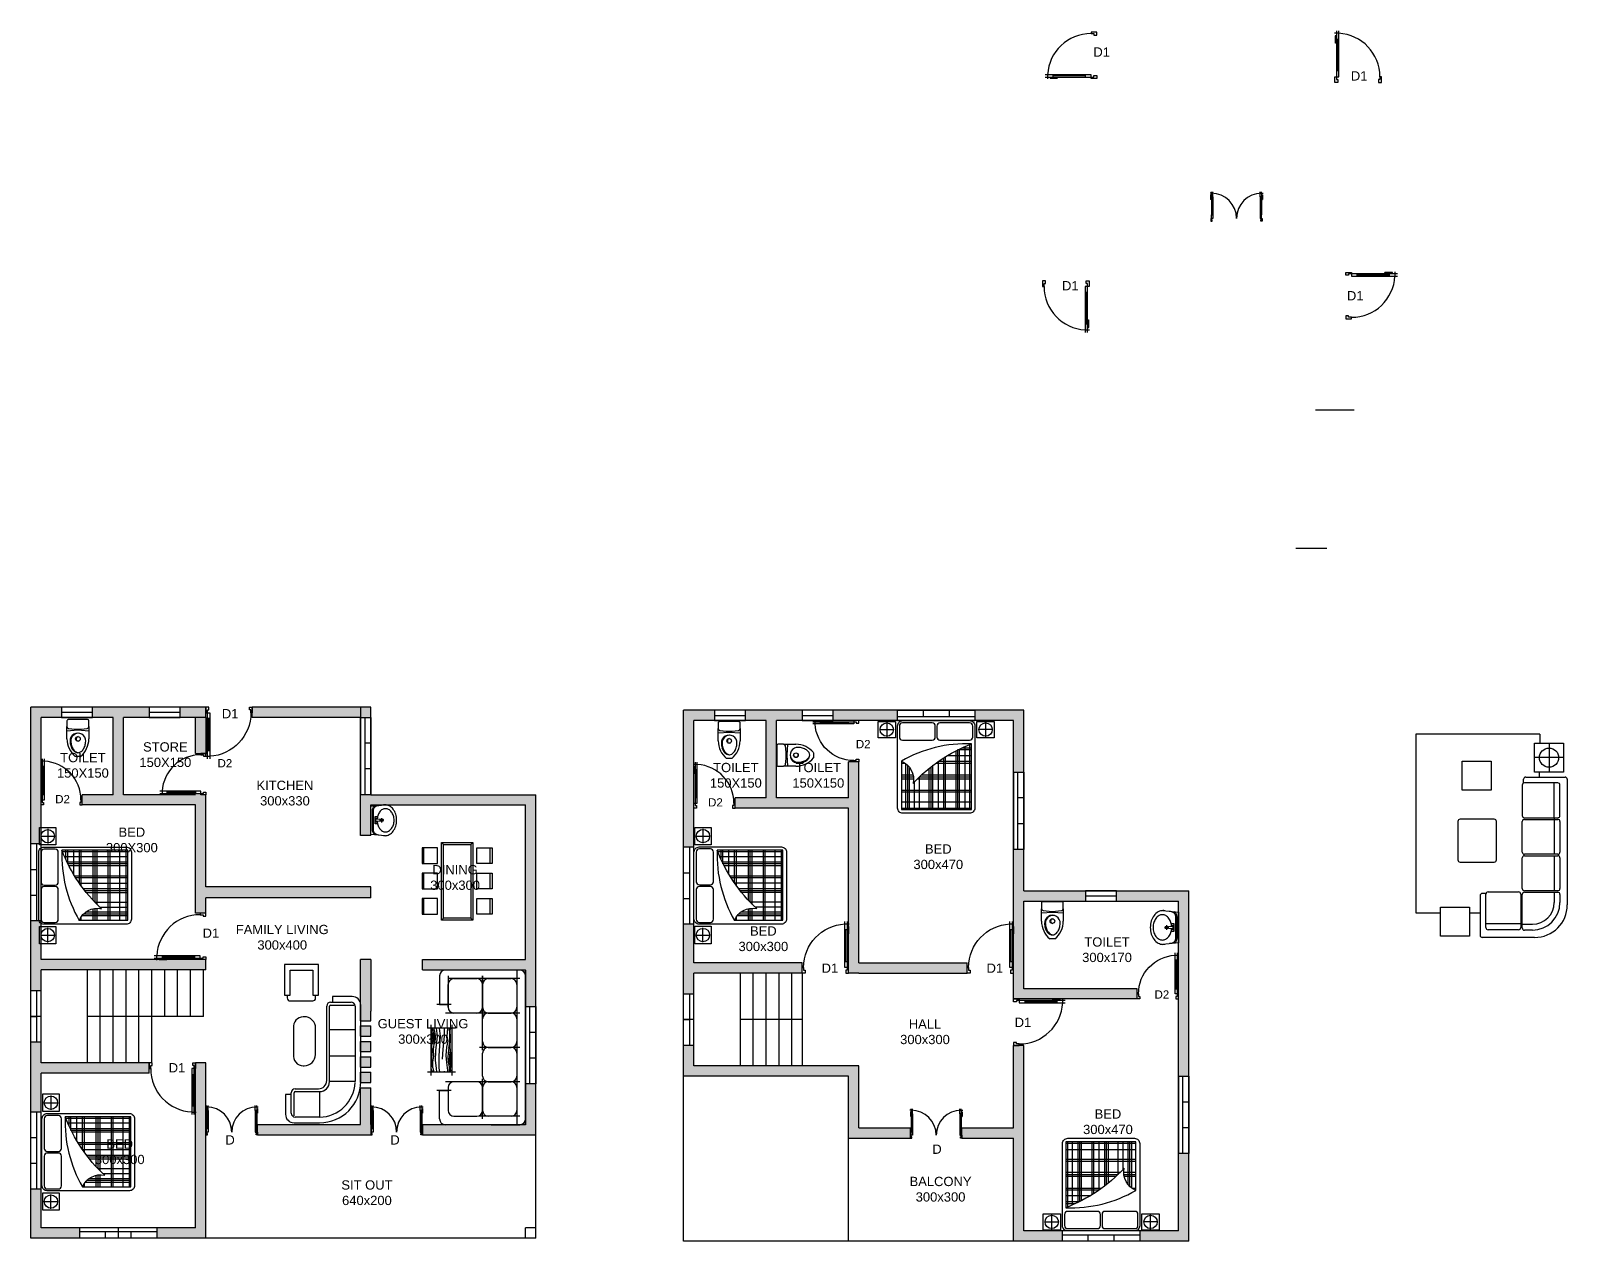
# Model space of a CAD drawing. Header units: millimetres. Extents: x 3220 to 17771, y -3925 to 7376.
# Drawn here: x 6766 to 9747, y 72 to 2420 of the extents above; entities that cross this region are included whole.
import ezdxf

# ---------------------------------------------------------------- set-up
doc = ezdxf.new("R2010")
doc.units = ezdxf.units.MM
doc.header["$LTSCALE"] = 2
doc.layers.add('NETMANH', color=44, linetype='Continuous')

# ---------------------------------------------------------------- blocks, each defined once
blk = doc.blocks.new('mb-di800')
blk.add_line((25, 850), (-8, 850))
for points in [[(25, 806), (3, 806), (3, 677)], [(25, 893), (25, 850)], [(25, 750), (65, 750), (65, 850), (25, 850), (25, 750)], [(65, 850), (65, 893)], [(25, 785), (8, 785), (8, 677), (3, 677)], [(25, 763), (25, 187)], [(65, 200), (65, 777)], [(65, 200), (25, 200), (25, 100), (65, 100), (65, 200)]]:
    blk.add_lwpolyline(points)
for points in [[(0, 0), (0, 100), (25, 100), (25, 50), (50, 50), (50, 0)], [(800, 0), (800, 100), (775, 100), (775, 50), (750, 50), (750, 0)]]:
    blk.add_lwpolyline(points, close=True)
at = {"layer": 'NETMANH', "linetype": 'Continuous'}
blk.add_line((45, 200), (45, 750), dxfattribs=at)
blk.add_arc((25, 100), 750, 0, 86.9428, dxfattribs=at)
blk = doc.blocks.new('mb-di2-1800')
for p, q in [((25, 975), (-25, 975)), ((25, 975), (25, 1025)), ((25, 924), (25, 896)), ((75, 975), (75, 1025)), ((75, 855), (75, 220)), ((1725, 975), (1725, 1025)), ((1725, 855), (1725, 220)), ((1775, 975), (1775, 1025)), ((1775, 975), (1825, 975)), ((1775, 924), (1775, 896))]:
    blk.add_line(p, q)
for points in [[(25, 924), (-3, 924), (-3, 755)], [(25, 896), (2, 896), (2, 755), (-3, 755)], [(25, 855), (75, 855), (75, 975), (25, 975), (25, 855)], [(25, 878), (25, 220)], [(1775, 855), (1725, 855), (1725, 975), (1775, 975), (1775, 855)], [(1775, 924), (1803, 924), (1803, 755)], [(1775, 896), (1798, 896), (1798, 755), (1803, 755)], [(1775, 878), (1775, 220)], [(25, 220), (75, 220), (75, 100), (25, 100), (25, 220)], [(1775, 220), (1725, 220), (1725, 100), (1775, 100), (1775, 220)]]:
    blk.add_lwpolyline(points)
for points in [[(50, 0), (50, 50), (25, 50), (25, 100), (0, 100), (0, 0)], [(1750, 0), (1750, 50), (1775, 50), (1775, 100), (1800, 100), (1800, 0)]]:
    blk.add_lwpolyline(points, close=True)
at = {"layer": 'NETMANH', "linetype": 'Continuous'}
for p, q in [((50, 220), (50, 855)), ((1750, 220), (1750, 855))]:
    blk.add_line(p, q, dxfattribs=at)
at = {"layer": 'NETMANH'}
for centre, start, end in [((25, 100), 0, 90), ((1775, 100), 90, 180)]:
    blk.add_arc(centre, 875, start, end, dxfattribs=at)
blk = doc.blocks.new('g.doi1750x2100')
at = {"color": 44}
for p, q in [((-1285, -204), (-958, -204)), ((-1121, -40), (-1121, -367)), ((1285, -204), (958, -204)), ((1121, -40), (1121, -367)), ((451, -2018), (451, -683)), ((494, -2018), (494, -658)), ((494, -658), (803, -658)), ((530, -2018), (530, -645)), ((591, -616), (803, -616)), ((654, -2018), (654, -588)), ((764, -2018), (764, -542)), ((-785, -964), (-706, -964)), ((-687, -2018), (-687, -977)), ((-645, -2018), (-645, -1013)), ((-74, -2018), (-74, -1014)), ((-5, -964), (803, -964)), ((51, -2018), (51, -921)), ((51, -921), (803, -921)), ((175, -2018), (175, -842)), ((214, -2018), (214, -817)), ((253, -793), (803, -793)), ((-785, -1233), (-523, -1233)), ((-785, -1276), (-516, -1276)), ((-785, -1322), (-513, -1322)), ((-602, -2018), (-602, -1062)), ((-492, -2018), (-492, -1390)), ((-426, -1322), (803, -1322)), ((-379, -2018), (-379, -1276)), ((-379, -1276), (803, -1276)), ((-334, -1233), (803, -1233)), ((-159, -2018), (-159, -1081)), ((-116, -2018), (-116, -1047)), ((-785, -1574), (803, -1574)), ((-785, -1617), (803, -1617)), ((-785, -1840), (803, -1840)), ((-785, -1982), (803, -1982))]:
    blk.add_line(p, q, dxfattribs=at)
blk.add_line((-785, -921), (-784, -921))
for points in [[(-875, -117, -0.414214), (-758, 0), (758, 0, -0.414214), (875, -117), (875, -1983, -0.414214), (758, -2100), (-758, -2100, -0.414214), (-875, -1983)], [(-764, -52, 0.414214), (-835, -123), (-835, -373, 0.414214), (-764, -444), (-92, -444, 0.414214), (-21, -373), (-21, -123, 0.414214), (-92, -52)], [(86, -52, 0.414214), (15, -123), (15, -373, 0.414214), (86, -444), (758, -444, 0.414214), (829, -373), (829, -123, 0.414214), (758, -52)], [(-790, -919, -0.366781), (-523, -1423, -0.115738), (804, -527, 0.1416)]]:
    blk.add_lwpolyline(points, format="xyb", close=True)
for points in [[(-1318, -17), (-924, -17), (-924, -390), (-1318, -390)], [(924, -17), (1318, -17), (1318, -390), (924, -390)]]:
    blk.add_lwpolyline(points, close=True)
blk.add_lwpolyline([(-785, -916), (-785, -2018), (803, -2018), (803, -526)])
for centre in [(-1121, -204), (1121, -204)]:
    blk.add_circle(centre, 151)
blk = doc.blocks.new('mb-lavabo2')
at = {"linetype": 'Continuous'}
for points in [[(-261, -239), (-239, 0), (239, 0), (261, -239)], [(-15, -106), (-61, -106), (-61, -89), (-61, -71), (0, -71), (61, -71), (61, -89), (61, -106), (15, -106)], [(28, -80), (-28, -80)]]:
    blk.add_lwpolyline(points, dxfattribs=at)
for points in [[(-258, -212, 0.045361), (-261, -239, 0.126822)], [(-261, -239, 0.126822), (-242, -311, 0.10607), (-184, -377, 0.085783), (-103, -419, 0.075445), (0, -435, 0.075445), (103, -419, 0.085783), (184, -377, 0.10607), (242, -311, 0.126822), (261, -239, 0.045361), (258, -212, 0.10607)], [(-250, -136), (-250, -130, -0.414214), (-163, -43), (0, -43), (163, -43, -0.414214), (250, -130), (250, -136)], [(-245, -66, -0.229741), (-163, -26), (163, -26, -0.229741), (245, -66)], [(-197, -248, 0.12971), (-183, -300, 0.10642), (-139, -349, 0.084454), (-78, -380, 0.073566), (-1, -391, 0.073566), (76, -380, 0.084454), (137, -349, 0.10642), (181, -300, 0.12971), (194, -248, 0.12971), (181, -196, 0.10642), (137, -147, 0.084454), (76, -117, 0.058047), (15, -106, 0.073566)], [(-15, -106, 0.060302), (-78, -117, 0.084454), (-139, -147, 0.10642), (-183, -196, 0.12971), (-197, -248, 0.12971)], [(-28, -97), (-20, -97, -0.385832), (-16, -101), (-10, -156, 0.270314), (10, -156), (16, -101, -0.385832), (20, -97), (28, -97)]]:
    blk.add_lwpolyline(points, format="xyb", dxfattribs=at)
at = {"color": 44, "linetype": 'Continuous'}
for points in [[(-36, -186), (0, -186), (36, -186)], [(-26, -89), (-17, -89)], [(0, -217), (0, -159)], [(26, -89), (17, -89)]]:
    blk.add_lwpolyline(points, dxfattribs=at)
for centre in [(-43, -89), (0, -186), (43, -89)]:
    blk.add_circle(centre, 17.4, dxfattribs=at)
at = {"linetype": 'Continuous'}
blk.add_circle((0, -186), 21.7, dxfattribs=at)
blk = doc.blocks.new('ban6c 800x2000')
for p, q in [((-350, 1950), (-400, 2000)), ((400, 2000), (350, 1950)), ((-854, 1463), (-854, 1868)), ((853, 1463), (853, 1868)), ((-854, 806), (-854, 1211)), ((853, 806), (853, 1211)), ((-854, 152), (-854, 556)), ((853, 152), (853, 556)), ((-400, 0), (-350, 50)), ((400, 0), (350, 50))]:
    blk.add_line(p, q)
for points in [[(-400, 2000), (400, 2000), (400, 0), (-400, 0)], [(-503, 1868), (-904, 1868), (-904, 1463), (-503, 1463)], [(-350, 1950), (350, 1950), (350, 50), (-350, 50)], [(503, 1868), (903, 1868), (903, 1463), (503, 1463)], [(-503, 1211), (-904, 1211), (-904, 806), (-503, 806)], [(503, 1211), (903, 1211), (903, 806), (503, 806)], [(-503, 556), (-904, 556), (-904, 152), (-503, 152)], [(503, 556), (903, 556), (903, 152), (503, 152)]]:
    blk.add_lwpolyline(points, close=True)

msp = doc.modelspace()

# ---------------------------------------------------------------- hatches: boundary and pattern name
at = {"true_color": 0x136734}
h = msp.add_hatch(color=116, dxfattribs=at)
h.dxf.hatch_style = 1
h.paths.add_polyline_path([(7746.1, 938.5), (7426.1, 938.5), (7426.1, 918.5), (7726.1, 918.5), (7726.1, 618.5), (7526.1, 618.5), (7526.1, 598.5), (7726.1, 598.5), (7726.1, 527.3), (7746.1, 527.3)])
h.paths.add_polyline_path([(7746.1, 377.3), (7726.1, 377.3), (7726.1, 298.5), (7526.1, 298.5), (7526.1, 278.5), (7746.1, 278.5)])
h.paths.add_polyline_path([(7106.1, 278.5), (7106.1, 418.5), (7086.1, 418.5), (7086.1, 98.5), (7011.1, 98.5), (7011.1, 78.5), (7106.1, 78.5)])
h.paths.add_polyline_path([(6861.1, 98.5), (6786.1, 98.5), (6786.1, 173.5), (6766.1, 173.5), (6766.1, 78.5), (6861.1, 78.5)])
h.paths.add_polyline_path([(6786.1, 398.5), (6996.1, 398.5), (6996.1, 418.5), (6786.1, 418.5), (6786.1, 458.5), (6766.1, 458.5), (6766.1, 323.5), (6786.1, 323.5)])
h.paths.add_polyline_path([(6786.1, 598.5), (7106.1, 598.5), (7106.1, 618.5), (6786.1, 618.5), (6786.1, 693.5), (6766.1, 693.5), (6766.1, 558.5), (6786.1, 558.5)])
h.paths.add_polyline_path([(7426.1, 938.5), (7406.1, 938.5), (7406.1, 859.5), (7426.1, 859.5)], flags=17)
h.paths.add_polyline_path([(6786.1, 1088.5), (6826.1, 1088.5), (6826.1, 1108.5), (6766.1, 1108.5), (6766.1, 843.5), (6786.1, 843.5), (6786.1, 918.5)])
h.paths.add_polyline_path([(8263, 612.2), (8053, 612.2), (8053, 687.2), (8033, 687.2), (8033, 552.2), (8053, 552.2), (8053, 592.2), (8263, 592.2)])
h.paths.add_polyline_path([(8583, 612.2), (8373, 612.2), (8373, 752.2), (8373, 1002.2), (8353, 1002.2), (8353, 932.2), (8213, 932.2), (8213, 1082.2), (8263, 1082.2), (8263, 1102.2), (8153, 1102.2), (8153, 1082.2), (8193, 1082.2), (8193, 932.2), (8133, 932.2), (8133, 912.2), (8353, 912.2), (8353, 592.2), (8373, 592.2), (8583, 592.2)])
h.paths.add_polyline_path([(8373, 412.2), (8053, 412.2), (8053, 452.2), (8033, 452.2), (8033, 392.2), (8353, 392.2), (8353, 272.2), (8473, 272.2), (8473, 292.2), (8373, 292.2)])
h.paths.add_polyline_path([(8693, 452.2), (8673, 452.2), (8673, 292.2), (8573, 292.2), (8573, 272.2), (8673, 272.2), (8673, 72.2), (8768, 72.2), (8768, 92.2), (8693, 92.2)])
h.paths.add_polyline_path([(8913, 562.2), (8693, 562.2), (8693, 612.2), (8693, 732.2), (8813, 732.2), (8813, 752.2), (8693, 752.2), (8693, 832.2), (8673, 832.2), (8673, 732.2), (8673, 612.2), (8673, 542.2), (8913, 542.2)])
h.paths.add_polyline_path([(8693, 1102.2), (8598, 1102.2), (8598, 1082.2), (8673, 1082.2), (8673, 982.2), (8693, 982.2)])
h.paths.add_polyline_path([(8448, 1102.2), (8323, 1102.2), (8323, 1082.2), (8373, 1082.2), (8448, 1082.2)], flags=17)
h.paths.add_polyline_path([(8053, 912.2), (8053, 1082.2), (8093, 1082.2), (8093, 1102.2), (8033, 1102.2), (8033, 837.2), (8053, 837.2)])
h.paths.add_polyline_path([(9013, 752.2), (8873, 752.2), (8873, 732.2), (8993, 732.2), (8993, 612.2), (8993, 562.2), (8993, 392.2), (9013, 392.2)])
h.paths.add_polyline_path([(9013, 242.2), (8993, 242.2), (8993, 92.2), (8918, 92.2), (8918, 72.2), (9013, 72.2)])
h.paths.add_polyline_path([(7196.1, 1108.5), (7196.1, 1088.5), (7426.1, 1088.5), (7426.1, 1108.5)])
h.paths.add_polyline_path([(7106.1, 1088.5), (7106.1, 1108.5), (7056.1, 1108.5), (7056.1, 1088.5)])
h.paths.add_polyline_path([(7106.1, 938.5), (6946.1, 938.5), (6946.1, 1088.5), (6996.1, 1088.5), (6996.1, 1108.5), (6886.1, 1108.5), (6886.1, 1088.5), (6926.1, 1088.5), (6926.1, 938.5), (6866.1, 938.5), (6866.1, 918.5), (7086.1, 918.5), (7086.1, 708.5), (7106.1, 708.5), (7106.1, 738.5), (7426.1, 738.5), (7426.1, 759.5), (7106.1, 759.5)])
h.paths.add_polyline_path([(7426.1, 370), (7406.1, 370), (7406.1, 298.5), (7206.1, 298.5), (7206.1, 278.5), (7426.1, 278.5)])
h.paths.add_polyline_path([(7426.1, 400), (7406.1, 400), (7406.1, 380), (7426.1, 380)])
h.paths.add_polyline_path([(7426.1, 430), (7406.1, 430), (7406.1, 410), (7426.1, 410)])
h.paths.add_polyline_path([(7426.1, 460), (7406.1, 460), (7406.1, 440), (7426.1, 440)])
h.paths.add_polyline_path([(7426.1, 490), (7406.1, 490), (7406.1, 470), (7426.1, 470)])
h.paths.add_polyline_path([(7406.1, 500), (7426.1, 500), (7426.1, 518.5), (7406.1, 518.5)])
h = msp.add_hatch(color=116, dxfattribs=at)
h.dxf.hatch_style = 1
h.paths.add_polyline_path([(7086.1, 1018.5), (7106.1, 1018.5), (7106.1, 1088.5), (7086.1, 1088.5)])
h = msp.add_hatch(color=116, dxfattribs=at)
h.dxf.hatch_style = 1
h.paths.add_polyline_path([(7426, 370), (7406.1, 370), (7406.1, 298.5), (7206.1, 298.5), (7206.1, 278.5), (7426.1, 278.5), (7426.1, 284.1), (7426.1, 298.5), (7426.1, 320.5), (7426, 320.5), (7426, 329.9)])
h.paths.add_polyline_path([(7426, 400), (7406.1, 400), (7406.1, 380), (7426, 380)])
h.paths.add_polyline_path([(7426.1, 430), (7406.1, 430), (7406.1, 410), (7426, 410)])
h.paths.add_polyline_path([(7426.1, 460), (7406.1, 460), (7406.1, 440), (7426.1, 440)])
h.paths.add_polyline_path([(7426.1, 490), (7406.1, 490), (7406.1, 470), (7426.1, 470)])
h.paths.add_polyline_path([(7406.1, 500), (7426.1, 500), (7426.1, 518.5), (7426.1, 618.5), (7406.1, 618.5)])

# ---------------------------------------------------------------- linework, layer by layer
for p, q in [((9259.1, 1684.9), (9334.1, 1684.9)), ((9220.8, 1416.8), (9280.8, 1416.8)), ((6766.1, 78.5), (6766.1, 1108.5)), ((7106.1, 1108.5), (6766.1, 1108.5)), ((6886.1, 1108.5), (6826.1, 1108.5)), ((6826.1, 1108.5), (6826.1, 1088.5)), ((6886.1, 1088.5), (6886.1, 1108.5)), ((7056.1, 1108.5), (6996.1, 1108.5)), ((6996.1, 1108.5), (6996.1, 1088.5)), ((7056.1, 1088.5), (7056.1, 1108.5)), ((7106.1, 1088.5), (7106.1, 1108.5)), ((7426.1, 1108.5), (7196.1, 1108.5)), ((7196.1, 1088.5), (7196.1, 1108.5)), ((7406.1, 1108.5), (7406.1, 938.5)), ((7426.1, 938.5), (7426.1, 1108.5)), ((6786.1, 918.5), (6786.1, 1088.5)), ((6926.1, 1088.5), (6786.1, 1088.5)), ((6826.1, 1098.5), (6886.1, 1098.5)), ((6826.1, 1088.5), (6886.1, 1088.5)), ((6926.1, 938.5), (6926.1, 1088.5)), ((7106.1, 1088.5), (6946.1, 1088.5)), ((6946.1, 938.5), (6946.1, 1088.5)), ((6996.1, 1098.5), (7056.1, 1098.5)), ((6996.1, 1088.5), (7056.1, 1088.5)), ((7086.1, 1018.5), (7086.1, 1088.5)), ((7106.1, 1088.5), (7106.1, 1018.5)), ((7406.1, 1088.5), (7196.1, 1088.5)), ((7406.1, 1088.5), (7426.1, 1088.5)), ((7406.1, 859.5), (7406.1, 1088.5)), ((7414.1, 1088.5), (7414.1, 938.5)), ((7426.1, 1088.5), (7426.1, 938.5)), ((8693, 1102.2), (8033, 1102.2)), ((8033, 72.2), (8033, 1102.2)), ((8193, 1082.2), (8053, 1082.2)), ((8053, 912.2), (8053, 1082.2)), ((8153, 1102.2), (8093, 1102.2)), ((8093, 1102.2), (8093, 1082.2)), ((8093, 1092.2), (8153, 1092.2)), ((8093, 1082.2), (8153, 1082.2)), ((8153, 1082.2), (8153, 1102.2)), ((8193, 932.2), (8193, 1082.2)), ((8373, 1082.2), (8213, 1082.2)), ((8213, 932.2), (8213, 1082.2)), ((8323, 1102.2), (8263, 1102.2)), ((8263, 1102.2), (8263, 1082.2)), ((8263, 1092.2), (8323, 1092.2)), ((8263, 1082.2), (8323, 1082.2)), ((8323, 1082.2), (8323, 1102.2)), ((8673, 1082.2), (8373, 1082.2)), ((8448, 1102.2), (8598, 1102.2)), ((8448, 1082.2), (8448, 1102.2)), ((8448, 1090.2), (8598, 1090.2)), ((8448, 1082.2), (8598, 1082.2)), ((8498, 1102.2), (8498, 1090.2)), ((8548, 1102.2), (8548, 1090.2)), ((8598, 1102.2), (8598, 1082.2)), ((8673, 732.2), (8673, 1082.2)), ((8693, 752.2), (8693, 1102.2)), ((6836.5, 1046.8), (6836.5, 1070.6)), ((6839.6, 1067.1), (6845.7, 1066.4)), ((6869.6, 1066.4), (6875.8, 1067.1)), ((6878.9, 1070.6), (6878.9, 1046.8)), ((8100, 1042.8), (8100, 1066.6)), ((8103.2, 1063.1), (8109.3, 1062.4)), ((8133.2, 1062.4), (8139.4, 1063.1)), ((8142.5, 1066.6), (8142.5, 1042.8)), ((7086.1, 1018.5), (7106.1, 1018.5)), ((7426.1, 1038.5), (7414.1, 1038.5)), ((8227, 1036.2), (8250.9, 1036.2)), ((8231.3, 1026.9), (8230.5, 1033.1)), ((8285.2, 1020), (8285.2, 1009.9)), ((9683.9, 982.2), (9683.9, 1038.7)), ((9683.9, 1038.7), (9740.4, 1038.7)), ((9740.4, 1038.7), (9740.4, 982.2)), ((6862.7, 1012.4), (6852.6, 1012.4)), ((7426.1, 988.5), (7414.1, 988.5)), ((8126.3, 1008.4), (8116.2, 1008.4)), ((8250.9, 993.8), (8227, 993.8)), ((8230.5, 996.9), (8231.3, 1003)), ((8373, 1002.2), (8353, 1002.2)), ((8353, 932.2), (8353, 1002.2)), ((8373, 752.2), (8373, 1002.2)), ((9543.4, 1003.5, 19.2), (9599.9, 1003.5, 19.2)), ((9543.4, 947.1, 19.2), (9543.4, 1003.5, 19.2)), ((9599.9, 1003.5, 19.2), (9599.9, 947.1, 19.2)), ((8673, 982.2), (8673, 832.2)), ((8673, 982.2), (8693, 982.2)), ((8681, 982.2), (8681, 832.2)), ((8693, 982.2), (8693, 832.2)), ((9660, 957.1), (9660, 897.9)), ((9662.8, 961.4), (9662.8, 968.4)), ((9729.1, 961.4), (9664.2, 961.4)), ((9667, 972.6), (9743.2, 972.6)), ((9740.4, 982.2), (9683.9, 982.2)), ((9733.3, 897.9), (9733.3, 957.1)), ((9747.4, 968.4), (9747.4, 725)), ((6926.1, 938.5), (6866.1, 938.5)), ((6866.1, 918.5), (6866.1, 938.5)), ((7086.1, 938.5), (6946.1, 938.5)), ((7106.1, 759.5), (7106.1, 938.5)), ((7426.1, 938.5), (7406.1, 938.5)), ((7426.1, 938.5), (7746.1, 938.5)), ((7746.1, 78.5), (7746.1, 938.5)), ((8193, 932.2), (8133, 932.2)), ((8133, 912.2), (8133, 932.2)), ((8353, 932.2), (8213, 932.2)), ((8693, 932.2), (8681, 932.2)), ((9599.9, 947.1, 19.2), (9543.4, 947.1, 19.2)), ((6786.1, 618.5), (6786.1, 918.5)), ((7086.1, 918.5), (6866.1, 918.5)), ((7086.1, 708.5), (7086.1, 918.5)), ((7426.1, 918.5), (7726.1, 918.5)), ((7426.1, 859.5), (7426.1, 918.5)), ((7726.1, 618.5), (7726.1, 918.5)), ((8053, 612.2), (8053, 912.2)), ((8353, 912.2), (8133, 912.2)), ((8353, 592.2), (8353, 912.2)), ((8693, 882.2), (8681, 882.2)), ((9535.3, 886.5), (9535.3, 812)), ((9605.7, 890.8), (9539.5, 890.8)), ((9610, 812), (9610, 886.5)), ((9660, 827.1), (9660, 886.4)), ((9664.2, 893.6), (9729.1, 893.6)), ((9664.2, 890.6), (9729.1, 890.6)), ((9722, 893.5), (9722, 890.6)), ((9733.3, 886.4), (9733.3, 827.1)), ((6766.1, 693.5), (6766.1, 843.5)), ((6766.1, 843.5), (6786.1, 843.5)), ((6778.1, 693.5), (6778.1, 843.5)), ((6786.1, 693.5), (6786.1, 843.5)), ((7426.1, 859.5), (7406.1, 859.5)), ((8033, 687.2), (8033, 837.2)), ((8033, 837.2), (8053, 837.2)), ((8045, 687.2), (8045, 837.2)), ((8053, 687.2), (8053, 837.2)), ((8693, 832.2), (8673, 832.2)), ((9539.5, 807.8), (9605.7, 807.8)), ((9660, 756.5), (9660, 815.8)), ((9729.1, 822.9), (9664.2, 822.9)), ((9664.2, 820), (9729.1, 820)), ((9733.3, 815.8), (9733.3, 756.5)), ((6766.1, 793.5), (6778.1, 793.5)), ((8033, 787.2), (8045, 787.2)), ((7426.1, 759.5), (7106.1, 759.5)), ((7426.1, 758.5), (7426.1, 759.5)), ((7426.1, 738.5), (7426.1, 758.5)), ((8373, 612.2), (8373, 752.2)), ((8693, 752.2), (9013, 752.2)), ((8873, 752.2), (8813, 752.2)), ((8813, 752.2), (8813, 732.2)), ((8873, 732.2), (8873, 752.2)), ((9013, 72.2), (9013, 752.2)), ((9589.5, 747), (9582.5, 747)), ((9589.5, 680.7), (9589.5, 745.6)), ((9593.7, 749.8), (9653, 749.8)), ((9657.2, 745.6), (9657.2, 680.7)), ((9729.1, 752.3), (9664.2, 752.3)), ((9664.2, 749.4), (9729.1, 749.4)), ((6766.1, 743.5), (6778.1, 743.5)), ((7426.1, 738.5), (7106.1, 738.5)), ((7106.1, 708.5), (7106.1, 738.5)), ((8033, 737.2), (8045, 737.2)), ((8673, 612.2), (8673, 732.2)), ((8693, 732.2), (8993, 732.2)), ((8693, 612.2), (8693, 732.2)), ((8727.2, 693.3), (8727.2, 717.2)), ((8769.6, 717.2), (8769.6, 693.3)), ((8813, 742.2), (8873, 742.2)), ((8813, 732.2), (8873, 732.2)), ((8993, 612.2), (8993, 732.2)), ((9501.4, 720.4, 19.2), (9557.8, 720.4, 19.2)), ((9501.4, 663.9, 19.2), (9501.4, 720.4, 19.2)), ((9557.8, 720.4, 19.2), (9557.8, 663.9, 19.2)), ((9578.2, 742.8), (9578.2, 665.8)), ((9660, 679.9), (9660, 745.1)), ((9733.3, 745.1), (9733.3, 729.3)), ((9733.3, 745.1), (9733.3, 729.3)), ((6786.1, 693.5), (6766.1, 693.5)), ((7106.1, 708.5), (7086.1, 708.5)), ((8053, 687.2), (8033, 687.2)), ((8730.3, 713.6), (8736.5, 712.9)), ((8760.4, 712.9), (8766.5, 713.6)), ((8753.5, 658.9), (8743.4, 658.9)), ((9557.8, 663.9, 19.2), (9501.4, 663.9, 19.2)), ((9589.5, 661.5), (9582.5, 661.5)), ((9684, 661.5), (9589.5, 661.5)), ((9653, 676.5), (9593.7, 676.5)), ((9679.7, 675.7), (9664.2, 675.7)), ((7106.1, 618.5), (6786.1, 618.5)), ((7106.1, 598.5), (6786.1, 598.5)), ((6786.1, 418.5), (6786.1, 598.5)), ((6876.1, 418.5), (6876.1, 598.5)), ((6901.1, 418.5), (6901.1, 598.5)), ((6926.1, 418.5), (6926.1, 598.5)), ((6951.1, 418.5), (6951.1, 598.5)), ((6976.1, 418.5), (6976.1, 598.5)), ((7001.1, 418.5), (7001.1, 598.5)), ((7026.1, 508.5), (7026.1, 598.5)), ((7051.1, 508.5), (7051.1, 598.5)), ((7076.1, 508.5), (7076.1, 598.5)), ((7101.1, 508.5), (7101.1, 598.5)), ((7106.1, 598.5), (7106.1, 618.5)), ((7258.4, 609.3), (7258.3, 549.6)), ((7324.5, 609.2), (7258.4, 609.3)), ((7324.5, 609.2), (7258.4, 609.3)), ((7269.3, 549.5), (7269.3, 598.2)), ((7269.3, 598.2), (7313.4, 598.2)), ((7313.4, 598.2), (7313.3, 549.5)), ((7324.3, 549.5), (7324.5, 609.2)), ((7406.1, 518.5), (7406.1, 618.5)), ((7426.1, 618.5), (7406.1, 618.5)), ((7426.1, 618.5), (7426.1, 518.5)), ((7526.1, 598.5), (7526.1, 618.5)), ((7526.1, 618.5), (7726.1, 618.5)), ((7526.1, 598.5), (7726.1, 598.5)), ((7663.9, 598.2), (7570.6, 598.2)), ((7715, 598.2), (7659.5, 598.2)), ((7709.5, 598.2), (7709.5, 298.2)), ((7726.1, 298.5), (7726.1, 598.5)), ((7726.1, 598.2), (7726.1, 298.2)), ((8263, 612.2), (8053, 612.2)), ((8263, 592.2), (8263, 612.2)), ((8373, 612.2), (8583, 612.2)), ((8583, 592.2), (8583, 612.2)), ((8673, 542.2), (8673, 612.2)), ((8693, 562.2), (8693, 612.2)), ((8993, 92.2), (8993, 612.2)), ((8993, 562.2), (8993, 612.2)), ((7559.5, 587.1), (7559.5, 531.6)), ((7576.1, 587.1), (7576.1, 526)), ((7648.4, 581.6), (7576.1, 581.6)), ((7576.1, 526), (7576.1, 570.5)), ((7576.1, 526), (7576.1, 570.5)), ((7587.2, 581.6), (7631.7, 581.6)), ((7715, 581.6), (7637.2, 581.6)), ((7653.9, 581.6), (7698.4, 581.6)), ((7709.5, 570.5), (7709.5, 526)), ((7726.1, 309.4), (7726.1, 587.1)), ((8053, 412.2), (8053, 592.2)), ((8263, 592.2), (8053, 592.2)), ((8053, 412.2), (8053, 592.2)), ((8143, 412.2), (8143, 592.2)), ((8168, 412.2), (8168, 592.2)), ((8193, 412.2), (8193, 592.2)), ((8218, 412.2), (8218, 592.2)), ((8243, 412.2), (8243, 592.2)), ((8263, 592.2), (8263, 412.2)), ((8373, 592.2), (8353, 592.2)), ((8373, 592.2), (8583, 592.2)), ((6766.1, 458.5), (6766.1, 558.5)), ((6766.1, 558.5), (6786.1, 558.5)), ((6778.1, 458.5), (6778.1, 558.5)), ((6786.1, 458.5), (6786.1, 558.5)), ((7258.3, 549.6), (7269.3, 549.5)), ((7263.8, 549.6), (7263.7, 544.2)), ((7269.3, 538.5), (7313.2, 538.5)), ((7313.3, 549.5), (7324.3, 549.5)), ((7318.8, 544.1), (7318.8, 549.5)), ((7351.4, 547), (7351.4, 536)), ((7389.9, 547), (7351.4, 547)), ((8033, 452.2), (8033, 552.2)), ((8033, 552.2), (8053, 552.2)), ((8045, 452.2), (8045, 552.2)), ((8053, 452.2), (8053, 552.2)), ((8913, 542.2), (8673, 542.2)), ((8913, 562.2), (8693, 562.2)), ((8913, 542.2), (8913, 562.2)), ((8993, 92.2), (8993, 542.2)), ((6786.1, 508.5), (6766.1, 508.5)), ((6766.1, 508.5), (6778.1, 508.5)), ((7101.1, 508.5), (6876.1, 508.5)), ((7296.8, 507.8), (7294.9, 507.8)), ((7340.4, 384), (7340.4, 528.3)), ((7340.4, 495.7), (7340.4, 528.3)), ((7348.1, 536), (7387.7, 536)), ((7395.4, 528.3), (7395.4, 381.8)), ((7395.4, 528.3), (7395.4, 502.3)), ((7406.1, 500), (7406.1, 518.5)), ((7406.4, 381.8), (7406.4, 530.5)), ((7426.1, 500), (7426.1, 518.5)), ((7581.7, 531.6), (7553.9, 531.6)), ((7559.5, 531.6), (7576.1, 531.6)), ((7648.4, 514.9), (7570.6, 514.9)), ((7631.7, 514.9), (7587.2, 514.9)), ((7642.8, 442.7), (7642.8, 520.5)), ((7726.1, 527.3), (7726.1, 377.3)), ((7726.1, 527.3), (7746.1, 527.3)), ((7734.1, 527.3), (7734.1, 377.3)), ((7746.1, 527.3), (7746.1, 377.3)), ((7276, 485.8), (7275.9, 434.6)), ((7318.7, 434.5), (7318.8, 485.7)), ((7406.1, 500), (7426.1, 500)), ((7406.1, 490), (7426.1, 490)), ((7406.1, 470), (7406.1, 490)), ((7426.1, 470), (7426.1, 490)), ((7590.2, 485.4), (7535.8, 485.4)), ((7542.6, 492.2), (7542.6, 393.6)), ((7583.4, 492.2), (7583.4, 393.6)), ((7642.8, 459.4), (7642.8, 503.8)), ((7709.5, 503.8), (7709.5, 459.4)), ((7746.1, 477.3), (7734.1, 477.3)), ((8053, 502.2), (8033, 502.2)), ((8033, 502.2), (8045, 502.2)), ((8263, 502.2), (8143, 502.2)), ((6786.1, 458.5), (6766.1, 458.5)), ((7406.1, 470), (7426.1, 470)), ((7406.1, 460), (7426.1, 460)), ((7406.1, 440), (7406.1, 460)), ((7426.1, 440), (7426.1, 460)), ((8053, 452.2), (8033, 452.2)), ((8693, 452.2), (8673, 452.2)), ((8673, 292.2), (8673, 452.2)), ((8693, 92.2), (8693, 452.2)), ((7001.1, 418.5), (6786.1, 418.5)), ((6996.1, 398.5), (6996.1, 418.5)), ((7086.1, 98.5), (7086.1, 418.5)), ((7106.1, 418.5), (7086.1, 418.5)), ((7106.1, 278.5), (7106.1, 418.5)), ((7406.1, 440), (7426.1, 440)), ((7406.1, 430), (7426.1, 430)), ((7406.1, 410), (7406.1, 430)), ((7426.1, 410), (7426.1, 430)), ((7642.8, 392.7), (7642.8, 437.1)), ((7709.5, 437.1), (7709.5, 392.7)), ((7746.1, 427.3), (7734.1, 427.3)), ((6786.1, 98.5), (6786.1, 398.5)), ((6996.1, 398.5), (6786.1, 398.5)), ((7294.8, 412.5), (7296.7, 412.5)), ((7406.1, 410), (7426.1, 410)), ((7406.1, 400), (7426.1, 400)), ((7406.1, 380), (7406.1, 400)), ((7426.1, 380), (7426.1, 400)), ((7590.2, 400.4), (7535.8, 400.4)), ((8353, 392.2), (8033, 392.2)), ((8373, 412.2), (8053, 412.2)), ((8353, 72.2), (8353, 392.2)), ((8373, 292.2), (8373, 412.2)), ((8993, 392.2), (8993, 242.2)), ((8993, 392.2), (9013, 392.2)), ((9001, 392.2), (9001, 242.2)), ((9013, 392.2), (9013, 242.2)), ((7271.5, 320.7), (7271.5, 360.4)), ((7279.2, 368.1), (7299.1, 368.1)), ((7299.1, 368.1), (7324.4, 368.1)), ((7406.1, 380), (7426.1, 380)), ((7406.1, 298.5), (7406.1, 370)), ((7406.1, 370), (7426.1, 370)), ((7426.1, 298.5), (7426.1, 370)), ((7581.7, 364.9), (7553.9, 364.9)), ((7559.5, 364.9), (7576.1, 364.9)), ((7559.5, 309.4), (7559.5, 364.9)), ((7648.4, 381.6), (7570.6, 381.6)), ((7576.1, 370.5), (7576.1, 326)), ((7631.7, 381.6), (7587.2, 381.6)), ((7642.8, 326), (7642.8, 370.5)), ((7709.5, 370.5), (7709.5, 326)), ((7746.1, 377.3), (7726.1, 377.3)), ((7271.5, 357), (7260.5, 357)), ((7260.5, 357), (7260.5, 318.5)), ((9013, 342.2), (9001, 342.2)), ((6766.1, 173.5), (6766.1, 323.5)), ((6766.1, 323.5), (6786.1, 323.5)), ((6778.1, 173.5), (6778.1, 323.5)), ((6786.1, 173.5), (6786.1, 323.5)), ((7206.1, 298.5), (7406.1, 298.5)), ((7206.1, 278.5), (7206.1, 298.5)), ((7277, 302), (7299.1, 302)), ((7301.3, 313), (7279.2, 313)), ((7301.3, 313), (7279.2, 313)), ((7299.1, 302), (7326.6, 302)), ((7326.6, 313), (7301.3, 313)), ((7326.6, 313), (7301.3, 313)), ((7426.1, 298.5), (7426.1, 278.5)), ((7526.1, 298.5), (7726.1, 298.5)), ((7526.1, 298.5), (7526.1, 278.5)), ((7715, 298.2), (7570.6, 298.2)), ((7587.2, 314.9), (7631.7, 314.9)), ((7715, 314.9), (7637.2, 314.9)), ((7715, 314.9), (7637.2, 314.9)), ((7698.4, 314.9), (7653.9, 314.9)), ((7659.5, 298.2), (7715, 298.2)), ((6766.1, 273.5), (6778.1, 273.5)), ((7106.1, 78.5), (7106.1, 278.5)), ((7206.1, 278.5), (7426.1, 278.5)), ((7526.1, 278.5), (7746.1, 278.5)), ((8353, 272.2), (8473, 272.2)), ((8373, 292.2), (8473, 292.2)), ((8473, 272.2), (8473, 292.2)), ((8573, 292.2), (8673, 292.2)), ((8573, 272.2), (8573, 292.2)), ((8573, 272.2), (8673, 272.2)), ((8673, 72.2), (8673, 272.2)), ((9013, 292.2), (9001, 292.2)), ((9013, 242.2), (8993, 242.2)), ((6766.1, 223.5), (6778.1, 223.5)), ((6786.1, 173.5), (6766.1, 173.5)), ((7086.1, 98.5), (6786.1, 98.5)), ((7011.1, 98.5), (6861.1, 98.5)), ((6861.1, 78.5), (6861.1, 98.5)), ((7011.1, 90.5), (6861.1, 90.5)), ((6911.1, 78.5), (6911.1, 90.5)), ((6936.1, 98.5), (6936.1, 78.5)), ((6961.1, 78.5), (6961.1, 90.5)), ((7011.1, 98.5), (7011.1, 78.5)), ((7746.1, 98.5), (7726.1, 98.5)), ((7726.1, 78.5), (7726.1, 98.5)), ((8993, 92.2), (8693, 92.2)), ((8918, 92.2), (8768, 92.2)), ((8768, 72.2), (8768, 92.2)), ((8918, 92.2), (8918, 72.2)), ((7746.1, 78.5), (6766.1, 78.5)), ((7011.1, 78.5), (6861.1, 78.5)), ((9013, 72.2), (8033, 72.2)), ((8918, 84.2), (8768, 84.2)), ((8918, 72.2), (8768, 72.2)), ((8818, 72.2), (8818, 84.2)), ((8868, 72.2), (8868, 84.2))]:
    msp.add_line(p, q)
for points in [[(6875.8, 1067.1, 0.379919), (6878.9, 1070.6), (6878.9, 1081.7, 0.414214), (6876.4, 1084.2), (6839, 1084.2, 0.414214), (6836.5, 1081.7), (6836.5, 1070.6, 0.379919), (6839.6, 1067.1)], [(8139.4, 1063.1, 0.379919), (8142.5, 1066.6), (8142.5, 1077.6, 0.414214), (8140, 1080.2), (8102.6, 1080.2, 0.414214), (8100, 1077.6), (8100, 1066.6, 0.379919), (8103.2, 1063.1)], [(6872.8, 1042, 1.051391), (6842.5, 1042, 0.060335), (6843.8, 1033.7)], [(8136.4, 1038, 1.051391), (8106.1, 1038, 0.060335), (8107.4, 1029.7)], [(6844, 1042, 0.060335), (6845.3, 1033.7, 0.081386), (6848.7, 1026.5, 0.106971), (6854.1, 1021.4)], [(6852.6, 1021.4, 0.136416), (6857.7, 1020, 0.136416), (6862.8, 1021.4)], [(6862.8, 1021.4, 0.106971), (6868.1, 1026.5, 0.081386), (6871.5, 1033.7, 0.060335), (6872.8, 1042)], [(8107.6, 1038, 0.060335), (8108.9, 1029.7, 0.081386), (8112.3, 1022.4, 0.106971), (8117.7, 1017.4)], [(8116.2, 1017.4, 0.136416), (8121.3, 1016, 0.136416), (8126.4, 1017.4)], [(8126.4, 1017.4, 0.106971), (8131.7, 1022.4, 0.081386), (8135.1, 1029.7, 0.060335), (8136.4, 1038)], [(8230.5, 1033.1, 0.379919), (8227, 1036.2), (8216, 1036.2, 0.414214), (8213.5, 1033.7), (8213.5, 996.3, 0.414214), (8216, 993.8), (8227, 993.8, 0.379919), (8230.5, 996.9)], [(8255.7, 1030.2, 1.051391), (8255.7, 999.8, 0.060335), (8263.9, 1001.1)], [(8276.2, 1020.1, 0.106971), (8271.2, 1025.4, 0.081386), (8263.9, 1028.8, 0.060335), (8255.7, 1030.2)], [(8276.2, 1009.9, 0.136416), (8277.6, 1015, 0.136416), (8276.2, 1020.1)], [(8255.7, 1001.3, 0.060335), (8263.9, 1002.6, 0.081386), (8271.2, 1006.1, 0.106971), (8276.2, 1011.4)], [(8766.5, 713.6, 0.379919), (8769.6, 717.2), (8769.6, 728.2, 0.414214), (8767.1, 730.7), (8729.7, 730.7, 0.414214), (8727.2, 728.2), (8727.2, 717.2, 0.379919), (8730.3, 713.6)], [(8763.6, 688.5, 1.051391), (8733.3, 688.5, 0.060335), (8734.6, 680.2)], [(8734.8, 688.5, 0.060335), (8736.1, 680.2, 0.081386), (8739.5, 673, 0.106971), (8744.8, 667.9)], [(8753.5, 667.9, 0.106971), (8758.9, 673, 0.081386), (8762.3, 680.2, 0.060335), (8763.6, 688.5)], [(8743.3, 667.9, 0.136416), (8748.4, 666.5, 0.136416), (8753.5, 667.9)]]:
    msp.add_lwpolyline(points, format="xyb")
for points in [[(6836.5, 1062.5), (6857.7, 1064), (6878.9, 1062.5)], [(8100, 1058.4), (8121.3, 1060), (8142.5, 1058.4)], [(8235.2, 993.8), (8233.7, 1015), (8235.2, 1036.2)], [(8727.2, 709), (8748.4, 710.5), (8769.6, 709)]]:
    msp.add_lwpolyline(points)
for centre in [(6857.7, 1046.8), (8121.3, 1042.8), (8250.9, 1015), (8748.4, 693.3)]:
    msp.add_circle(centre, 4.55)
for centre, radius, start, end in [((6882, 1047.2), 45.5, 180.5512, 229.851), ((6859.2, 1042.7), 15.2, 92.8613, 182.8701), ((6857.7, 1166.7), 101.1, 263.211, 276.789), ((6858.7, 1046.8), 4.55, 96.3794, 263.6206), ((6833.4, 1047.2), 45.5, 310.149, 359.4488), ((8122.8, 1038.7), 15.2, 92.8613, 182.8701), ((8121.3, 1162.7), 101.1, 263.211, 276.789), ((8122.3, 1042.8), 4.55, 96.3794, 263.6206), ((6867.7, 1040.5), 24.8, 195.8931, 214.5044), ((6861.5, 1036.3), 17.4, 214.5044, 238.9274), ((6859.2, 1029.9), 9.88, 238.9274, 265.5985), ((8145.6, 1043.2), 45.5, 180.5512, 229.851), ((8131.2, 1036.5), 24.8, 195.8931, 214.5044), ((8125.1, 1032.3), 17.4, 214.5044, 238.9274), ((8122.8, 1025.9), 9.88, 238.9274, 265.5985), ((8097, 1043.2), 45.5, 310.149, 359.4488), ((8130.9, 1015), 101.1, 353.211, 6.789), ((8254.9, 1016.5), 15.2, 182.8613, 272.8701), ((8250.9, 1016), 4.55, 186.3794, 353.6206), ((8250.4, 990.7), 45.5, 40.149, 89.4488), ((8267.8, 1016.5), 9.88, 328.9274, 355.5985), ((8250.4, 1039.3), 45.5, 270.5512, 319.851), ((8257.2, 1025), 24.8, 285.8931, 304.5044), ((8261.4, 1018.9), 17.4, 304.5044, 328.9274), ((9664.2, 957.1), 4.23, 90, 180), ((9667, 968.4), 4.23, 90, 180), ((9729.1, 957.1), 4.23, 0, 90), ((9743.2, 968.4), 4.23, 0, 90), ((9664.2, 897.9), 4.23, 180, 270), ((9729.1, 897.9), 4.23, 270, 0), ((9539.5, 886.5), 4.23, 90, 180), ((9605.7, 886.5), 4.23, 0, 90), ((9664.2, 886.4), 4.23, 90, 180), ((9729.1, 886.4), 4.23, 0, 90), ((9539.5, 812), 4.23, 180, 270), ((9605.7, 812), 4.23, 270, 0), ((9664.2, 827.1), 4.23, 180, 270), ((9664.2, 815.8), 4.23, 90, 180), ((9729.1, 827.1), 4.23, 270, 0), ((9729.1, 815.8), 4.23, 0, 90), ((9582.5, 742.8), 4.23, 90, 180), ((9593.7, 745.6), 4.23, 90, 180), ((9653, 745.6), 4.23, 0, 90), ((9664.2, 756.5), 4.23, 180, 270), ((9664.2, 745.1), 4.23, 90, 180), ((9729.1, 756.5), 4.23, 270, 0), ((9729.1, 745.1), 4.23, 0, 90), ((9679.7, 729.3), 53.6, 270, 0), ((9684, 725), 63.5, 270, 0), ((8772.7, 693.7), 45.5, 180.5512, 229.851), ((8749.9, 689.3), 15.2, 92.8613, 182.8701), ((8748.4, 813.3), 101.1, 263.211, 276.789), ((8749.4, 693.3), 4.55, 96.3794, 263.6206), ((8724.1, 693.7), 45.5, 310.149, 359.4488), ((8758.4, 687), 24.8, 195.8931, 214.5044), ((8752.3, 682.8), 17.4, 214.5044, 238.9274), ((8749.9, 676.4), 9.88, 238.9274, 265.5985), ((9582.5, 665.8), 4.23, 180, 270), ((9593.7, 680.7), 4.23, 180, 270), ((9653, 680.7), 4.23, 270, 0), ((9664.2, 679.9), 4.23, 180, 270), ((7570.6, 587.1), 11.1, 90, 180), ((7715, 587.1), 11.1, 0, 90), ((7587.2, 570.5), 11.1, 90, 180), ((7587.2, 570.5), 11.1, 90, 180), ((7631.7, 570.5), 11.1, 0, 90), ((7653.9, 570.5), 11.1, 90, 180), ((7698.4, 570.5), 11.1, 0, 90), ((7269.3, 544.1), 5.61, 179.5932, 269.9512), ((7313.2, 544.1), 5.61, 269.9512, 359.5932), ((7389.9, 530.5), 16.5, 0, 90), ((7295.4, 488.2), 19.5, 91.4277, 187.1595), ((7296.8, 485.8), 22, 359.8534, 90), ((7348.1, 528.3), 7.71, 90, 180), ((7387.7, 528.3), 7.71, 0, 90), ((7393.2, 528.3), 2.2, 0, 90), ((7587.2, 526), 11.1, 180, 270), ((7587.2, 526), 11.1, 180, 270), ((7631.7, 526), 11.1, 270, 0), ((7653.9, 526), 11.1, 180, 270), ((7653.9, 503.8), 11.1, 90, 180), ((7698.4, 526), 11.1, 270, 0), ((7698.4, 503.8), 11.1, 0, 90), ((7653.9, 459.4), 11.1, 180, 270), ((7653.9, 437.1), 11.1, 90, 180), ((7698.4, 459.4), 11.1, 270, 0), ((7698.4, 437.1), 11.1, 0, 90), ((7295.3, 432.1), 19.6, 172.5583, 268.5648), ((7296.7, 434.5), 22, 270, 359.8534), ((7653.9, 392.7), 11.1, 180, 270), ((7653.9, 392.7), 11.1, 180, 270), ((7698.4, 392.7), 11.1, 270, 0), ((7698.4, 392.7), 11.1, 270, 0), ((7279.2, 360.4), 7.71, 90, 180), ((7324.4, 384), 16, 270, 0), ((7326.6, 381.8), 79.8, 270, 0), ((7325.5, 382.9), 69.9, 270.9022, 357.647), ((7587.2, 370.5), 11.1, 90, 180), ((7631.7, 370.5), 11.1, 0, 90), ((7653.9, 370.5), 11.1, 90, 180), ((7653.9, 370.5), 11.1, 90, 180), ((7698.4, 370.5), 11.1, 0, 90), ((7277, 318.5), 16.5, 180, 270), ((7279.2, 320.7), 7.71, 180, 270), ((7570.6, 309.4), 11.1, 180, 270), ((7587.2, 326), 11.1, 180, 270), ((7631.7, 326), 11.1, 270, 0), ((7653.9, 326), 11.1, 180, 270), ((7653.9, 326), 11.1, 180, 270), ((7698.4, 326), 11.1, 270, 0), ((7715, 309.4), 11.1, 270, 0)]:
    msp.add_arc(centre, radius, start, end)
at = {"layer": 'NETMANH'}
for p, q in [((9453.5, 1055.9), (9453.5, 753.4)), ((9543.4, 1055.9), (9453.5, 1055.9)), ((9694.3, 1055.9), (9543.4, 1055.9)), ((9694.3, 1055.9), (9694.3, 1038.7)), ((9712.1, 1038.7), (9712.1, 982.2)), ((9740.4, 1010.4), (9683.9, 1010.4)), ((9693.8, 972.6), (9693.8, 982.2)), ((9722, 893.6), (9722, 961.4)), ((9722, 890.6), (9722, 822.9)), ((9722, 820), (9722, 752.3)), ((9453.5, 753.4), (9453.5, 709)), ((9722, 749.4), (9722, 729.3)), ((9453.5, 709), (9501.4, 709)), ((9557.8, 709), (9578.2, 709)), ((9657.2, 687.7), (9589.5, 687.7)), ((9679.7, 686.9), (9660, 686.9)), ((7576.1, 570.5), (7576.1, 526)), ((7642.8, 587.1), (7642.8, 509.4)), ((7642.8, 509.4), (7642.8, 587.1)), ((7642.8, 526), (7642.8, 570.5)), ((7642.8, 570.5), (7642.8, 526)), ((7345.9, 381.8), (7345.9, 528.3)), ((7345.9, 514.1), (7345.9, 528.3)), ((7348.1, 530.5), (7393.2, 530.5)), ((7715, 514.9), (7637.2, 514.9)), ((7715, 514.9), (7637.2, 514.9)), ((7698.4, 514.9), (7653.9, 514.9)), ((7653.9, 514.9), (7698.4, 514.9)), ((7395.4, 482.4), (7345.9, 482.4)), ((7715, 448.2), (7637.2, 448.2)), ((7715, 448.2), (7637.2, 448.2)), ((7653.9, 448.2), (7698.4, 448.2)), ((7698.4, 448.2), (7653.9, 448.2)), ((7395.4, 431.4), (7345.9, 431.4)), ((7277, 315.2), (7277, 360.4)), ((7279.2, 362.6), (7301.3, 362.6)), ((7301.3, 362.6), (7326.6, 362.6)), ((7326.6, 362.6), (7326.6, 313)), ((7395.4, 381.8), (7345.9, 381.8)), ((7715, 381.6), (7637.2, 381.6)), ((7715, 381.6), (7637.2, 381.6)), ((7715, 381.6), (7637.2, 381.6)), ((7715, 381.6), (7637.2, 381.6)), ((7642.8, 309.4), (7642.8, 387.1)), ((7642.8, 370.5), (7642.8, 326)), ((7642.8, 326), (7642.8, 370.5)), ((7698.4, 381.6), (7653.9, 381.6)), ((7653.9, 381.6), (7698.4, 381.6)), ((7698.4, 381.6), (7653.9, 381.6))]:
    msp.add_line(p, q, dxfattribs=at)
for points in [[(7543.1, 485.4), (7542.6, 479.8)], [(7544.2, 479.9), (7545, 484.8)], [(7544.2, 470.1), (7544.2, 479.9)], [(7545, 484.8), (7546.6, 480.7)], [(7546.6, 480.7), (7549.1, 470.1)], [(7549.9, 479.1), (7548.1, 485.4)], [(7551.5, 470.1), (7549.9, 479.1)], [(7555.6, 470.1), (7553.7, 485.4)], [(7561.3, 470.1), (7559.5, 485.4)], [(7568.7, 484), (7568.5, 485.4)], [(7568.7, 470.1), (7568.7, 484)], [(7574.4, 470.1), (7575.2, 484.8)], [(7575.2, 484.8), (7575.1, 485.4)], [(7578.5, 484), (7578.5, 485.4)], [(7579.3, 475), (7578.5, 484)], [(7580.1, 479.1), (7580.7, 485.4)], [(7580.9, 470.1), (7580.1, 479.1)], [(7583.4, 484.5), (7583.4, 485.4)], [(7544.2, 455.4), (7542.6, 464.8)], [(7545.8, 460.3), (7544.2, 470.1)], [(7545, 440.8), (7544.2, 455.5)], [(7545.8, 470.1), (7545.8, 476.7)], [(7545.8, 476.7), (7547.5, 470.1)], [(7546.7, 463.6), (7545.8, 470.1)], [(7546.6, 454.6), (7545.8, 460.3)], [(7546.6, 454.6), (7548.3, 462)], [(7546.7, 463.6), (7547.5, 470.1)], [(7547.5, 444), (7549.1, 454.6)], [(7548.3, 462), (7549.1, 470.1)], [(7549.1, 454.6), (7551.5, 464.4)], [(7551.5, 464.4), (7551.5, 470.1)], [(7552.4, 441.5), (7555.6, 470.1)], [(7558.8, 431.8), (7561.3, 470.2)], [(7566.2, 444.8), (7568.7, 470.1)], [(7571.9, 432.6), (7573.6, 448.9)], [(7573.6, 448.9), (7576, 460.3)], [(7576, 460.3), (7574.4, 470.1)], [(7577.6, 446.5), (7579.3, 457.9)], [(7579.3, 457.9), (7579.3, 470.1), (7579.3, 475)], [(7580.1, 452.2), (7580.9, 461.2)], [(7580.9, 439.9), (7580.1, 452.2)], [(7580.9, 461.2), (7580.9, 470.1)], [(7543.4, 406.5), (7544.2, 420.3)], [(7544.2, 420.4), (7545, 440.8)], [(7546.6, 419.5), (7548.3, 431)], [(7546.6, 408.9), (7546.6, 419.5)], [(7548.3, 430.9), (7547.5, 444)], [(7551.5, 422.8), (7552.3, 441.6)], [(7553.2, 408.1), (7551.6, 422.8)], [(7558.9, 408.9), (7558.9, 431.8)], [(7565.4, 425.3), (7566.3, 444.8)], [(7573.6, 418.8), (7572, 432.6)], [(7575.2, 403.2), (7573.6, 418.7)], [(7576, 428.5), (7576.8, 437.5)], [(7576.8, 419.5), (7576, 428.5)], [(7576.8, 437.5), (7577.7, 446.5)], [(7578.5, 410.6), (7576.8, 419.6)], [(7578.5, 432.6), (7577.7, 423.6)], [(7577.7, 423.6), (7580.1, 413.8)], [(7579.3, 439.1), (7578.5, 432.6)], [(7581.7, 431.8), (7579.3, 439.1)], [(7579.3, 425.2), (7580.1, 432.6)], [(7580.1, 420.4), (7579.3, 425.2)], [(7580.1, 432.6), (7580.9, 424.5)], [(7580.9, 424.4), (7580.1, 420.4)], [(7580.1, 413.8), (7581.7, 422.8)], [(7583.4, 433.4), (7580.9, 439.9)], [(7581.7, 422.8), (7581.7, 431.8)], [(7581.7, 415.5), (7583.4, 423.6)], [(7583.4, 423.6), (7583.4, 433.4)], [(7543.4, 406.5), (7542.8, 400.4)], [(7544.6, 400.4), (7545, 403.2)], [(7545, 403.2), (7546.1, 400.4)], [(7549.1, 400.4), (7546.7, 408.9)], [(7554.1, 400.4), (7553.2, 408.1)], [(7559.9, 400.4), (7558.9, 408.9)], [(7568.7, 400.4), (7568.7, 402.4)], [(7575.1, 400.4), (7575.2, 403.2)], [(7578.5, 402.4), (7578.5, 410.6)], [(7578.7, 400.4), (7578.5, 402.4)], [(7580.4, 400.4), (7580.9, 406.5)], [(7580.9, 406.5), (7581.7, 415.5)], [(7583.4, 404), (7583.4, 404.6)], [(7583.4, 402.9), (7583.4, 404)]]:
    msp.add_lwpolyline(points, dxfattribs=at)
msp.add_circle((9712.1, 1010.4), 18.6, dxfattribs=at)
for centre, radius, start, end in [((9679.7, 729.3), 42.3, 270, 0), ((7348.1, 528.3), 2.2, 90, 180), ((7279.2, 360.4), 2.2, 90, 180), ((7326.6, 381.8), 19.3, 270, 0)]:
    msp.add_arc(centre, radius, start, end, dxfattribs=at)

# ---------------------------------------------------------------- block references
for name, p, xscale, yscale, zscale, rotation in [('mb-di800', (8834.6, 2327.8), 0.1125, 0.1125, 0.1125, 89.99999999999999), ('mb-di800', (9317.6, 1951.7), 0.1125, 0.1125, 0.1125, 270), ('mb-di800', (8819.5, 1935.6), 0.1125, 0.1125, 0.1125, 180), ('mb-di800', (7106.1, 1108.5), -0.1125, 0.1125, 0.1125, 180), ('mb-di800', (8373, 1082.2), -0.09999999999999999, 0.09999999999999999, 0.09999999999999999, 90), ('mb-di800', (7106.1, 938.5), 0.09999999999999999, 0.09999999999999999, 0.09999999999999999, 89.99999999999999), ('mb-lavabo2', (7426.1, 889), 0.1150574125059865, 0.1150574125059865, 0.1150574125059865, 90), ('g.doi1750x2100', (6781.7, 762), 0.08556621133694017, 0.08556621133694017, 0.08556621133694017, 89.99999999999997), ('g.doi1750x2100', (8053, 762.2), 0.08556621133694017, 0.08556621133694017, 0.08556621133694017, 89.99999999999997), ('mb-di800', (7106.1, 618.5), 0.1125, 0.1125, 0.1125, 89.99999999999999), ('mb-lavabo2', (8993, 680.9), 0.125517177279258, 0.125517177279258, 0.125517177279258, 270), ('mb-di800', (8673, 542.2), 0.1125, 0.1125, 0.1125, 270), ('mb-di800', (7086.1, 418.5), 0.1125, 0.1125, 0.1125, 180), ('g.doi1750x2100', (6787.9, 245.1), 0.08556621133694017, 0.08556621133694017, 0.08556621133694017, 89.99999999999997), ('g.doi1750x2100', (8843, 92.2), 0.08556621133694017, 0.08556621133694017, 0.08556621133694017, 180)]:
    msp.add_blockref(name, p, dxfattribs=dict(xscale=xscale, yscale=yscale, zscale=zscale, rotation=rotation))
for name, p, xscale, yscale, zscale in [('mb-di800', (9296.7, 2320), 0.1125, 0.1125, 0.1125), ('mb-di2-1800', (9055.7, 2050.9), 0.05555555555555376, 0.05555555555555376, 0.05555555555555376), ('g.doi1750x2100', (8523, 1082.2), 0.08556621133694017, 0.08556621133694017, 0.08556621133694017), ('mb-di800', (6786.1, 918.5), 0.09999999999999999, 0.09999999999999999, 0.09999999999999999), ('mb-di800', (8053, 912.2), 0.09999999999999999, 0.09999999999999999, 0.09999999999999999), ('ban6c 800x2000', (7593.5, 695), 0.07530715164295199, 0.07530715164295199, 0.07530715164295199), ('mb-di800', (8353, 592.2), -0.1125, 0.1125, 0.1125), ('mb-di800', (8673, 592.2), -0.1125, 0.1125, 0.1125), ('mb-di800', (8993, 542.2), -0.09999999999999999, 0.09999999999999999, 0.09999999999999999), ('mb-di2-1800', (7106.1, 278.5), 0.05555555555555376, 0.05555555555555376, 0.05555555555555376), ('mb-di2-1800', (7426.1, 278.5), 0.05555555555555376, 0.05555555555555376, 0.05555555555555376), ('mb-di2-1800', (8473, 272.2), 0.05555555555555376, 0.05555555555555376, 0.05555555555555376)]:
    msp.add_blockref(name, p, dxfattribs=dict(xscale=xscale, yscale=yscale, zscale=zscale))

# ---------------------------------------------------------------- texts
for s, width, insert, char_height, attachment_point in [('{\\fArial|b0|i0|c0|p34;D1}', 47.66, (8828, 2388.1), 18, 1), ('{\\fArial|b0|i0|c0|p34;D1}', 47.66, (9327.6, 2341.8), 18, 1), ('{\\fArial|b0|i0|c0|p34;D1}', 47.66, (8767.2, 1934.8), 18, 1), ('{\\fArial|b0|i0|c0|p34;D1}', 47.66, (9319.9, 1915.4), 18, 1), ('{\\fArial|b0|i0|c0|p34;D1}', 47.66, (7137, 1086.7), 18, 7), ('{\\fArial|b0|i0|c0|p34;D2}', 47.66, (8367.1, 1028.6), 16, 7), ('\\pxqc;{\\fArial|b0|i0|c0|p34;TOILET\\P150X150}', 202.485, (6766.1, 1019.5), 18, 1), ('\\pxqc;{\\fArial|b0|i0|c0|p34;STORE\\P150X150}', 202.485, (6926.1, 1040.2), 18, 1), ('{\\fArial|b0|i0|c0|p34;D2}', 47.66, (7128.6, 991.5), 16, 7), ('\\pxqc;{\\fArial|b0|i0|c0|p34;TOILET\\P150X150}', 202.485, (8033, 1000.2), 18, 1), ('\\pxqc;{\\fArial|b0|i0|c0|p34;TOILET\\P150X150}', 202.485, (8193, 1000.2), 18, 1), ('\\pxqc;{\\fArial|b0|i0|c0|p34;KITCHEN\\P300x330}', 202.485, (7158.1, 965.6), 18, 1), ('{\\fArial|b0|i0|c0|p34;D2}', 47.66, (6813.6, 937.9), 16, 1), ('{\\fArial|b0|i0|c0|p34;D2}', 47.66, (8080.4, 931.6), 16, 1), ('\\pxqc;{\\fArial|b0|i0|c0|p34;BED\\P300X300}', 202.485, (6861.1, 874.8), 18, 1), ('\\pxqc;{\\fArial|b0|i0|c0|p34;BED\\P300x470}', 202.485, (8425.8, 842.2), 18, 1), ('\\pxqc;{\\fArial|b0|i0|c0|p34;DINING\\P300x300}', 202.485, (7488.3, 801.9), 18, 1), ('\\pxqc;{\\fArial|b0|i0|c0|p34;FAMILY LIVING\\P300x400}', 202.485, (7152.9, 686), 18, 1), ('{\\fArial|b0|i0|c0|p34;D1}', 47.66, (7099.6, 678.9), 18, 1), ('\\pxqc;{\\fArial|b0|i0|c0|p34;BED\\P300x300}', 202.485, (8086.4, 683.1), 18, 1), ('\\pxqc;{\\fArial|b0|i0|c0|p34;TOILET\\P300x170}', 202.485, (8753.2, 661.8), 18, 1), ('{\\fArial|b0|i0|c0|p34;D1}', 47.66, (8300.7, 593), 18, 7), ('{\\fArial|b0|i0|c0|p34;D1}', 47.66, (8620.7, 593), 18, 7), ('{\\fArial|b0|i0|c0|p34;D2}', 47.66, (8946.6, 542.9), 16, 7), ('\\pxqc;{\\fArial|b0|i0|c0|p34;GUEST LIVING\\P300x300}', 202.485, (7426.1, 503.3), 18, 1), ('\\pxqc;{\\fArial|b0|i0|c0|p34;HALL\\P300x300}', 202.485, (8400, 502.6), 18, 1), ('{\\fArial|b0|i0|c0|p34;D1}', 47.66, (8675.3, 505.9), 18, 1), ('{\\fArial|b0|i0|c0|p34;D1}', 47.66, (7033.9, 417.8), 18, 1), ('\\pxqc;{\\fArial|b0|i0|c0|p34;BED\\P300x470}', 202.485, (8755, 328.1), 18, 1), ('\\pxqc;{\\fArial|b0|i0|c0|p34;BED\\P300x300}', 202.485, (6837.6, 269.9), 18, 1), ('{\\fArial|b0|i0|c0|p34;D}', 47.66, (7143.9, 277.8), 18, 1), ('{\\fArial|b0|i0|c0|p34;D}', 47.66, (7463.9, 277.8), 18, 1), ('{\\fArial|b0|i0|c0|p34;D}', 47.66, (8515.5, 259.8), 18, 1), ('\\pxqc;{\\fArial|b0|i0|c0|p34;SIT OUT\\P640x200}', 202.485, (7317.2, 190.4), 18, 1), ('\\pxqc;{\\fArial|b0|i0|c0|p34;BALCONY\\P300x300}', 202.485, (8430.2, 197.2), 18, 1)]:
    msp.add_mtext_dynamic_manual_height_columns(s, width=width, gutter_width=12.5, heights=[0], dxfattribs=dict(insert=insert, char_height=char_height, attachment_point=attachment_point))

doc.saveas('drawing.dxf')
